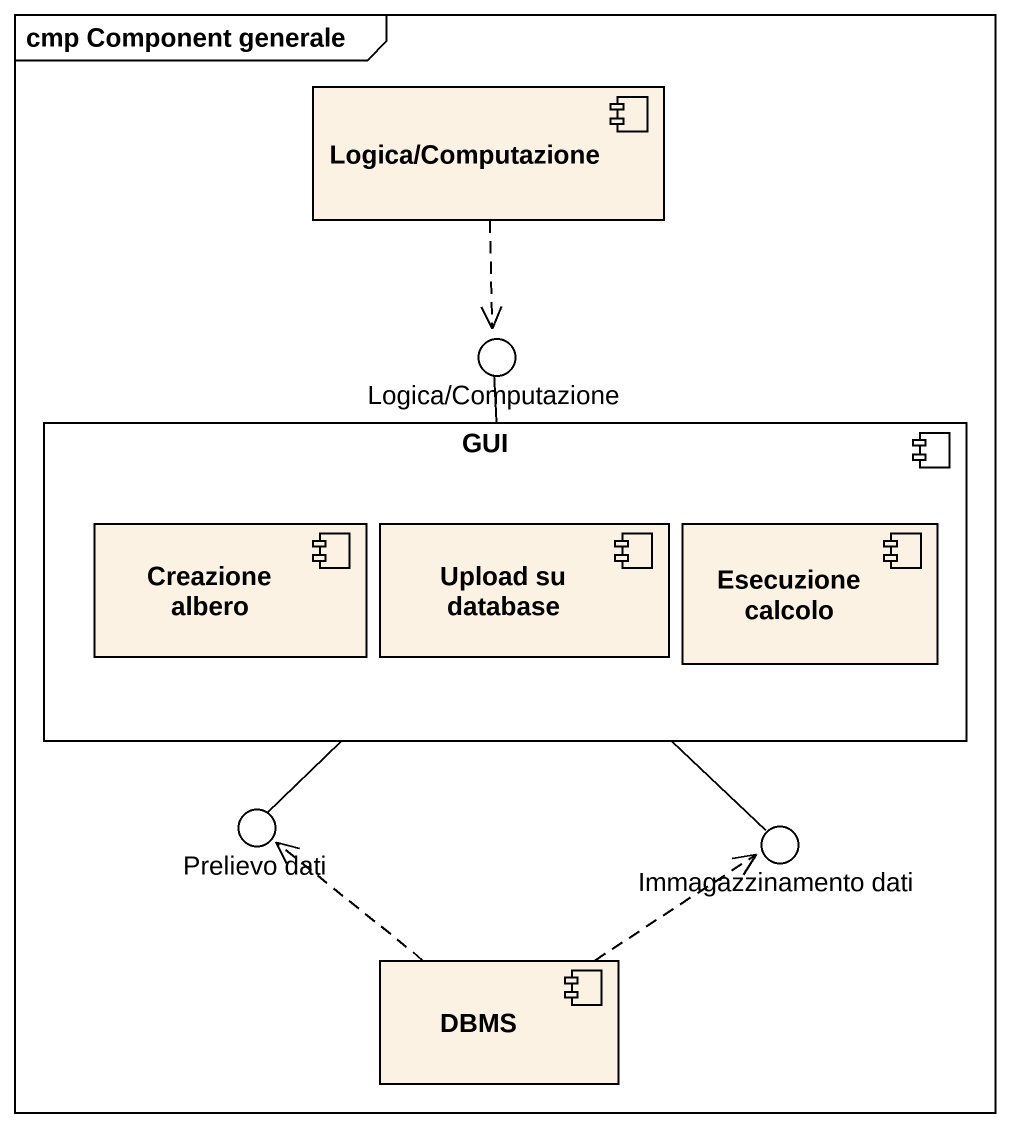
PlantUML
@startuml
mainframe cmp Component generale
component "Logica/Computazione" as Logica_Computazione
() "Logica/Computazione" as Logica_Computazione_2
component GUI {
  component "Creazione albero" as Creazione_albero
  component "Upload su database" as Upload_su_database
  component "Esecuzione calcolo" as Esecuzione_calcolo
}
() "Prelievo dati" as Prelievo_dati
() "Immagazzinamento dati" as Immagazzinamento_dati
component DBMS
Logica_Computazione ..> Logica_Computazione_2
GUI -up- Logica_Computazione_2
GUI -- Prelievo_dati
GUI -- Immagazzinamento_dati
DBMS .up.> Prelievo_dati
DBMS .up.> Immagazzinamento_dati
@enduml
